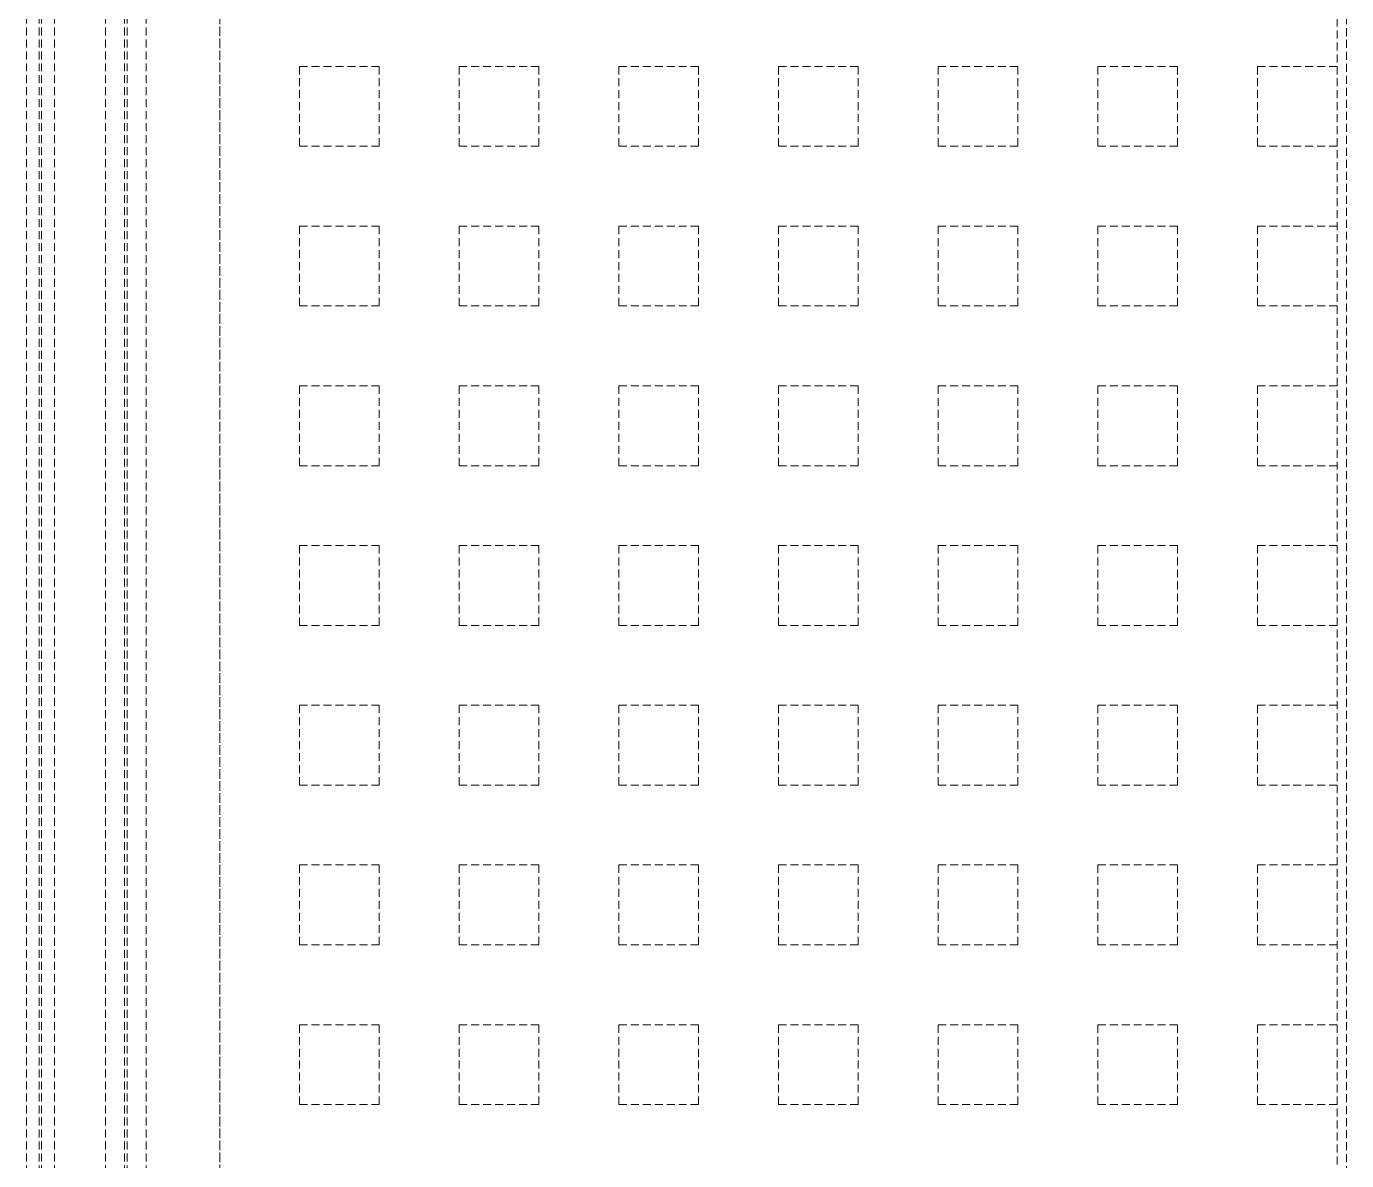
# Model space of a CAD drawing. Extents: x -1457 to 23780, y -2071 to 4205.
# Drawn here: x 4781.45 to 4822.79, y 1588.25 to 1623.75 of the extents above; entities that cross this region are included whole.
import ezdxf

# ---------------------------------------------------------------- set-up
doc = ezdxf.new("R2010")
doc.units = 0
doc.header["$MEASUREMENT"] = 0
doc.linetypes.add('HIDDEN', pattern=[0.375, 0.25, -0.125])
doc.layers.add('M-TEFRIS2-015', color=129, linetype='Continuous', lineweight=9)

msp = doc.modelspace()

# ---------------------------------------------------------------- linework, layer by layer
at = {"layer": 'M-TEFRIS2-015', "linetype": 'HIDDEN', "lineweight": 0}
for p, q in [((4787.5, 320), (4787.5, 2034.619)), ((4787.5, 2034.319), (4787.5, 320)), ((4822.5, 285), (4822.5, 2034.319)), ((4822.793, 284.7), (4822.793, 2034.319)), ((4781.447, 1551.469), (4781.447, 1710.045)), ((4781.847, 1551.469), (4781.847, 1710.045)), ((4781.923, 1551.469), (4781.923, 1710.045)), ((4782.323, 1551.469), (4782.323, 1710.045)), ((4783.923, 1551.469), (4783.923, 1710.045)), ((4784.523, 1551.469), (4784.523, 1710.045)), ((4784.599, 1551.469), (4784.599, 1710.045)), ((4785.199, 1551.469), (4785.199, 1710.045)), ((4787.5, 1622.5), (4787.5, 1622.5)), ((4790, 1622.5), (4792.5, 1622.5)), ((4790, 1620), (4790, 1622.5)), ((4792.5, 1620), (4792.5, 1622.5)), ((4795, 1622.5), (4797.5, 1622.5)), ((4795, 1620), (4795, 1622.5)), ((4797.5, 1620), (4797.5, 1622.5)), ((4800, 1622.5), (4802.5, 1622.5)), ((4800, 1620), (4800, 1622.5)), ((4802.5, 1620), (4802.5, 1622.5)), ((4805, 1622.5), (4807.5, 1622.5)), ((4805, 1620), (4805, 1622.5)), ((4807.5, 1620), (4807.5, 1622.5)), ((4810, 1622.5), (4812.5, 1622.5)), ((4810, 1620), (4810, 1622.5)), ((4812.5, 1620), (4812.5, 1622.5)), ((4815, 1622.5), (4817.5, 1622.5)), ((4815, 1620), (4815, 1622.5)), ((4817.5, 1620), (4817.5, 1622.5)), ((4820, 1622.5), (4822.5, 1622.5)), ((4820, 1620), (4820, 1622.5)), ((4787.5, 1620), (4787.5, 1620)), ((4790, 1620), (4792.5, 1620)), ((4795, 1620), (4797.5, 1620)), ((4800, 1620), (4802.5, 1620)), ((4805, 1620), (4807.5, 1620)), ((4810, 1620), (4812.5, 1620)), ((4815, 1620), (4817.5, 1620)), ((4820, 1620), (4822.5, 1620)), ((4787.5, 1617.5), (4787.5, 1617.5)), ((4790, 1617.5), (4792.5, 1617.5)), ((4790, 1615), (4790, 1617.5)), ((4792.5, 1615), (4792.5, 1617.5)), ((4795, 1617.5), (4797.5, 1617.5)), ((4795, 1615), (4795, 1617.5)), ((4797.5, 1615), (4797.5, 1617.5)), ((4800, 1617.5), (4802.5, 1617.5)), ((4800, 1615), (4800, 1617.5)), ((4802.5, 1615), (4802.5, 1617.5)), ((4805, 1617.5), (4807.5, 1617.5)), ((4805, 1615), (4805, 1617.5)), ((4807.5, 1615), (4807.5, 1617.5)), ((4810, 1617.5), (4812.5, 1617.5)), ((4810, 1615), (4810, 1617.5)), ((4812.5, 1615), (4812.5, 1617.5)), ((4815, 1617.5), (4817.5, 1617.5)), ((4815, 1615), (4815, 1617.5)), ((4817.5, 1615), (4817.5, 1617.5)), ((4820, 1617.5), (4822.5, 1617.5)), ((4820, 1615), (4820, 1617.5)), ((4787.5, 1615), (4787.5, 1615)), ((4790, 1615), (4792.5, 1615)), ((4795, 1615), (4797.5, 1615)), ((4800, 1615), (4802.5, 1615)), ((4805, 1615), (4807.5, 1615)), ((4810, 1615), (4812.5, 1615)), ((4815, 1615), (4817.5, 1615)), ((4820, 1615), (4822.5, 1615)), ((4787.5, 1612.5), (4787.5, 1612.5)), ((4790, 1612.5), (4792.5, 1612.5)), ((4790, 1610), (4790, 1612.5)), ((4792.5, 1610), (4792.5, 1612.5)), ((4795, 1612.5), (4797.5, 1612.5)), ((4795, 1610), (4795, 1612.5)), ((4797.5, 1610), (4797.5, 1612.5)), ((4800, 1612.5), (4802.5, 1612.5)), ((4800, 1610), (4800, 1612.5)), ((4802.5, 1610), (4802.5, 1612.5)), ((4805, 1612.5), (4807.5, 1612.5)), ((4805, 1610), (4805, 1612.5)), ((4807.5, 1610), (4807.5, 1612.5)), ((4810, 1612.5), (4812.5, 1612.5)), ((4810, 1610), (4810, 1612.5)), ((4812.5, 1610), (4812.5, 1612.5)), ((4815, 1612.5), (4817.5, 1612.5)), ((4815, 1610), (4815, 1612.5)), ((4817.5, 1610), (4817.5, 1612.5)), ((4820, 1612.5), (4822.5, 1612.5)), ((4820, 1610), (4820, 1612.5)), ((4787.5, 1610), (4787.5, 1610)), ((4790, 1610), (4792.5, 1610)), ((4795, 1610), (4797.5, 1610)), ((4800, 1610), (4802.5, 1610)), ((4805, 1610), (4807.5, 1610)), ((4810, 1610), (4812.5, 1610)), ((4815, 1610), (4817.5, 1610)), ((4820, 1610), (4822.5, 1610)), ((4787.5, 1607.5), (4787.5, 1607.5)), ((4790, 1607.5), (4792.5, 1607.5)), ((4790, 1605), (4790, 1607.5)), ((4792.5, 1605), (4792.5, 1607.5)), ((4795, 1607.5), (4797.5, 1607.5)), ((4795, 1605), (4795, 1607.5)), ((4797.5, 1605), (4797.5, 1607.5)), ((4800, 1607.5), (4802.5, 1607.5)), ((4800, 1605), (4800, 1607.5)), ((4802.5, 1605), (4802.5, 1607.5)), ((4805, 1607.5), (4807.5, 1607.5)), ((4805, 1605), (4805, 1607.5)), ((4807.5, 1605), (4807.5, 1607.5)), ((4810, 1607.5), (4812.5, 1607.5)), ((4810, 1605), (4810, 1607.5)), ((4812.5, 1605), (4812.5, 1607.5)), ((4815, 1607.5), (4817.5, 1607.5)), ((4815, 1605), (4815, 1607.5)), ((4817.5, 1605), (4817.5, 1607.5)), ((4820, 1607.5), (4822.5, 1607.5)), ((4820, 1605), (4820, 1607.5)), ((4787.5, 1605), (4787.5, 1605)), ((4790, 1605), (4792.5, 1605)), ((4795, 1605), (4797.5, 1605)), ((4800, 1605), (4802.5, 1605)), ((4805, 1605), (4807.5, 1605)), ((4810, 1605), (4812.5, 1605)), ((4815, 1605), (4817.5, 1605)), ((4820, 1605), (4822.5, 1605)), ((4787.5, 1602.5), (4787.5, 1602.5)), ((4790, 1602.5), (4792.5, 1602.5)), ((4790, 1600), (4790, 1602.5)), ((4792.5, 1600), (4792.5, 1602.5)), ((4795, 1602.5), (4797.5, 1602.5)), ((4795, 1600), (4795, 1602.5)), ((4797.5, 1600), (4797.5, 1602.5)), ((4800, 1602.5), (4802.5, 1602.5)), ((4800, 1600), (4800, 1602.5)), ((4802.5, 1600), (4802.5, 1602.5)), ((4805, 1602.5), (4807.5, 1602.5)), ((4805, 1600), (4805, 1602.5)), ((4807.5, 1600), (4807.5, 1602.5)), ((4810, 1602.5), (4812.5, 1602.5)), ((4810, 1600), (4810, 1602.5)), ((4812.5, 1600), (4812.5, 1602.5)), ((4815, 1602.5), (4817.5, 1602.5)), ((4815, 1600), (4815, 1602.5)), ((4817.5, 1600), (4817.5, 1602.5)), ((4820, 1602.5), (4822.5, 1602.5)), ((4820, 1600), (4820, 1602.5)), ((4787.5, 1600), (4787.5, 1600)), ((4790, 1600), (4792.5, 1600)), ((4795, 1600), (4797.5, 1600)), ((4800, 1600), (4802.5, 1600)), ((4805, 1600), (4807.5, 1600)), ((4810, 1600), (4812.5, 1600)), ((4815, 1600), (4817.5, 1600)), ((4820, 1600), (4822.5, 1600)), ((4787.5, 1597.5), (4787.5, 1597.5)), ((4790, 1597.5), (4792.5, 1597.5)), ((4790, 1595), (4790, 1597.5)), ((4792.5, 1595), (4792.5, 1597.5)), ((4795, 1597.5), (4797.5, 1597.5)), ((4795, 1595), (4795, 1597.5)), ((4797.5, 1595), (4797.5, 1597.5)), ((4800, 1597.5), (4802.5, 1597.5)), ((4800, 1595), (4800, 1597.5)), ((4802.5, 1595), (4802.5, 1597.5)), ((4805, 1597.5), (4807.5, 1597.5)), ((4805, 1595), (4805, 1597.5)), ((4807.5, 1595), (4807.5, 1597.5)), ((4810, 1597.5), (4812.5, 1597.5)), ((4810, 1595), (4810, 1597.5)), ((4812.5, 1595), (4812.5, 1597.5)), ((4815, 1597.5), (4817.5, 1597.5)), ((4815, 1595), (4815, 1597.5)), ((4817.5, 1595), (4817.5, 1597.5)), ((4820, 1597.5), (4822.5, 1597.5)), ((4820, 1595), (4820, 1597.5)), ((4787.5, 1595), (4787.5, 1595)), ((4790, 1595), (4792.5, 1595)), ((4795, 1595), (4797.5, 1595)), ((4800, 1595), (4802.5, 1595)), ((4805, 1595), (4807.5, 1595)), ((4810, 1595), (4812.5, 1595)), ((4815, 1595), (4817.5, 1595)), ((4820, 1595), (4822.5, 1595)), ((4787.5, 1592.5), (4787.5, 1592.5)), ((4790, 1592.5), (4792.5, 1592.5)), ((4790, 1590), (4790, 1592.5)), ((4792.5, 1590), (4792.5, 1592.5)), ((4795, 1592.5), (4797.5, 1592.5)), ((4795, 1590), (4795, 1592.5)), ((4797.5, 1590), (4797.5, 1592.5)), ((4800, 1592.5), (4802.5, 1592.5)), ((4800, 1590), (4800, 1592.5)), ((4802.5, 1590), (4802.5, 1592.5)), ((4805, 1592.5), (4807.5, 1592.5)), ((4805, 1590), (4805, 1592.5)), ((4807.5, 1590), (4807.5, 1592.5)), ((4810, 1592.5), (4812.5, 1592.5)), ((4810, 1590), (4810, 1592.5)), ((4812.5, 1590), (4812.5, 1592.5)), ((4815, 1592.5), (4817.5, 1592.5)), ((4815, 1590), (4815, 1592.5)), ((4817.5, 1590), (4817.5, 1592.5)), ((4820, 1592.5), (4822.5, 1592.5)), ((4820, 1590), (4820, 1592.5)), ((4787.5, 1590), (4787.5, 1590)), ((4790, 1590), (4792.5, 1590)), ((4795, 1590), (4797.5, 1590)), ((4800, 1590), (4802.5, 1590)), ((4805, 1590), (4807.5, 1590)), ((4810, 1590), (4812.5, 1590)), ((4815, 1590), (4817.5, 1590)), ((4820, 1590), (4822.5, 1590))]:
    msp.add_line(p, q, dxfattribs=at)

doc.saveas('drawing.dxf')
